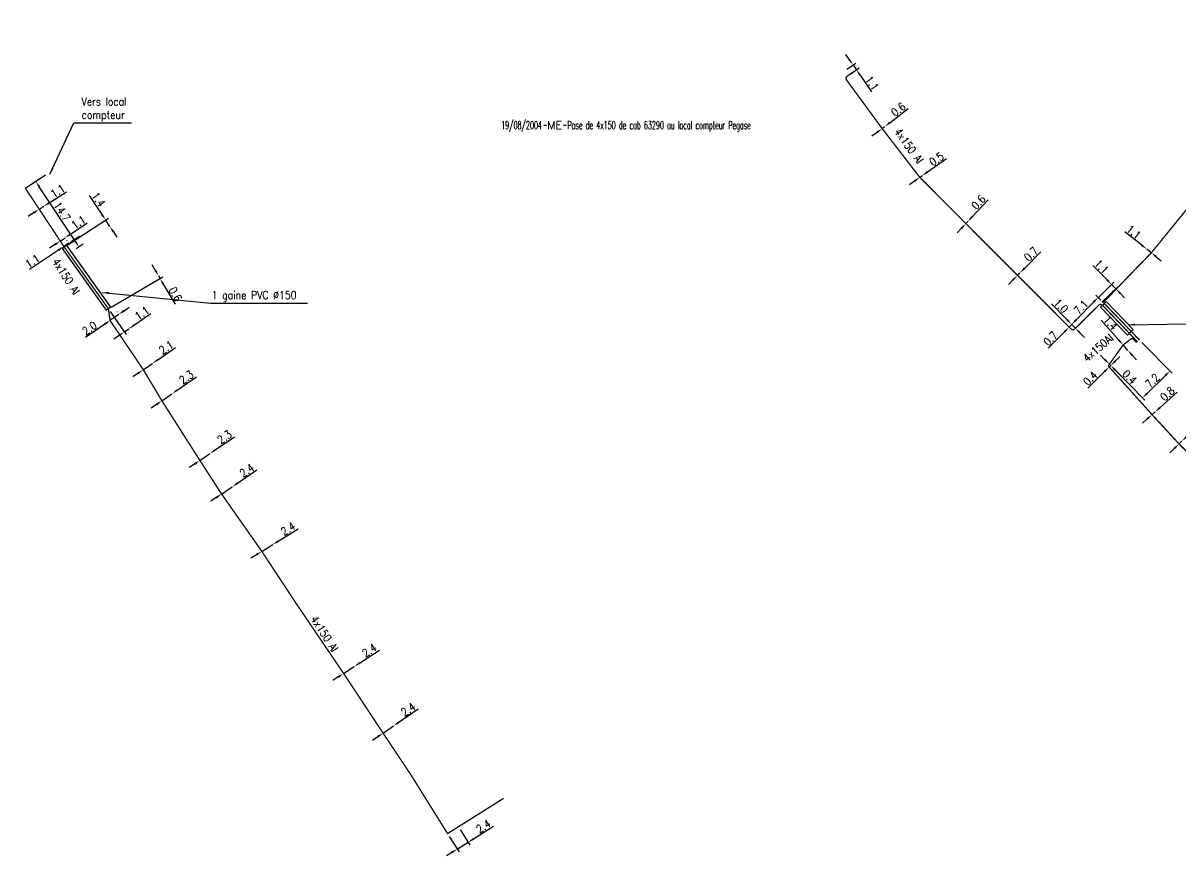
# Model space of a CAD drawing. Header units: millimetres. Extents: x 80000 to 81010, y 144000 to 145002.
# Drawn here: x 80152.7 to 80369.8, y 144149.8 to 144306 of the extents above; entities that cross this region are included whole.
import ezdxf
from ezdxf.enums import TextEntityAlignment as Align

# ---------------------------------------------------------------- set-up
doc = ezdxf.new("R2010")
doc.units = ezdxf.units.MM
doc.header["$PDMODE"] = 34
doc.linetypes.add('B_ST_AL', pattern=[2000, 1000, 1000])
doc.layers.get('0').update_dxf_attribs({"linetype": 'CONTINUOUS'})
doc.layers.get('Defpoints').update_dxf_attribs({"linetype": 'CONTINUOUS'})
for name, color, linetype in [('B_100', 3, 'CONTINUOUS'), ('B_110', 1, 'CONTINUOUS'), ('B_400', 7, 'CONTINUOUS')]:
    doc.layers.add(name, color=color, linetype=linetype)
doc.styles.get("Standard").update_dxf_attribs({"font": 'romans.shx', "width": 0.85})
doc.dimstyles.new('ISO-25', dxfattribs={"dimtxt": 1.5, "dimasz": 1.2, "dimexe": 0.625, "dimexo": 0.625, "dimgap": 0.25, "dimtad": 1, "dimdec": 1, "dimzin": 1, "dimdsep": 46, "dimtxsty": 'Standard', "dimcen": -0.5, "dimadec": 0, "dimazin": 0, "dimtfac": 1, "dimtdec": 1, "dimtmove": 0, "dimatfit": 3, "dimfxl": 0, "dimtolj": 1, "dimarcsym": 0})
doc.dimstyles.get("Standard").update_dxf_attribs({"dimtxt": 1.5, "dimasz": 1.2, "dimexe": 0.625, "dimexo": 0.625, "dimgap": 0.25, "dimtad": 1, "dimdec": 1, "dimzin": 0, "dimdsep": 46, "dimtxsty": 'Standard', "dimcen": -0.5, "dimadec": 0, "dimazin": 0, "dimtfac": 1, "dimtdec": 1, "dimtmove": 0, "dimatfit": 3, "dimfxl": 0, "dimtolj": 1, "dimtzin": 0, "dimarcsym": 0})

# ---------------------------------------------------------------- blocks, each defined once
blk = doc.blocks.new('*D59')
at = {"layer": 'B_100', "color": 0, "linetype": 'Continuous', "lineweight": -2, "transparency": 16777216}
for p, q in [((80358.15, 144246.5), (80354.84, 144250.24)), ((80359.84, 144244.58), (80358.94, 144245.6)), ((80360.63, 144243.69), (80361.43, 144242.79))]:
    blk.add_line(p, q, dxfattribs=at)
at = {"layer": 'B_100', "color": 0, "linetype": 'Continuous', "transparency": 16777216}
for points in [[(80358.3, 144246.63), (80358, 144246.36), (80358.94, 144245.6)], [(80360.78, 144243.82), (80360.48, 144243.55), (80359.84, 144244.58)]]:
    blk.add_solid(points, dxfattribs=at)
at = {"layer": 'Defpoints', "color": 0, "linetype": 'Continuous', "transparency": 16777216}
for p in [(80358.94, 144245.6), (80359.84, 144244.58), (80359.84, 144244.58)]:
    blk.add_point(p, dxfattribs=at)
at = {"layer": 'B_100', "color": 0, "linetype": 'Continuous', "transparency": 16777216, "insert": (80356.6, 144249.76), "char_height": 1.5, "attachment_point": 5, "rotation": 311.4501}
blk.add_mtext('\\A1;1.4', dxfattribs=at)
blk = doc.blocks.new('*D60')
at = {"layer": 'B_100', "color": 0, "linetype": 'Continuous', "lineweight": -2, "transparency": 16777216}
for p, q in [((80355.53, 144242.84), (80354.69, 144243.7)), ((80356.37, 144241.99), (80356.62, 144241.74)), ((80357.46, 144240.88), (80360.57, 144237.73))]:
    blk.add_line(p, q, dxfattribs=at)
at = {"layer": 'B_100', "color": 0, "linetype": 'Continuous', "transparency": 16777216}
for points in [[(80355.67, 144242.98), (80355.39, 144242.7), (80356.37, 144241.99)], [(80357.6, 144241.03), (80357.32, 144240.74), (80356.62, 144241.74)]]:
    blk.add_solid(points, dxfattribs=at)
at = {"layer": 'Defpoints', "color": 0, "linetype": 'Continuous', "transparency": 16777216}
for p in [(80356.37, 144241.99), (80356.62, 144241.74), (80356.62, 144241.74)]:
    blk.add_point(p, dxfattribs=at)
at = {"layer": 'B_100', "color": 0, "linetype": 'Continuous', "transparency": 16777216, "insert": (80360.15, 144239.58), "char_height": 1.5, "attachment_point": 5, "rotation": 314.5472}
blk.add_mtext('\\A1;0.4', dxfattribs=at)
blk = doc.blocks.new('*D61')
at = {"layer": 'B_100', "color": 0, "linetype": 'Continuous', "lineweight": -2, "transparency": 16777216}
for p, q in [((80357.47, 144242.58), (80358.33, 144243.42)), ((80355.48, 144240.62), (80352.32, 144237.51)), ((80356.62, 144241.74), (80356.33, 144241.46))]:
    blk.add_line(p, q, dxfattribs=at)
at = {"layer": 'B_100', "color": 0, "linetype": 'Continuous', "transparency": 16777216}
for points in [[(80357.33, 144242.72), (80357.61, 144242.44), (80356.62, 144241.74)], [(80355.34, 144240.76), (80355.62, 144240.48), (80356.33, 144241.46)]]:
    blk.add_solid(points, dxfattribs=at)
at = {"layer": 'Defpoints', "color": 0, "linetype": 'Continuous', "transparency": 16777216}
for p in [(80356.33, 144241.46), (80356.62, 144241.74), (80356.62, 144241.74)]:
    blk.add_point(p, dxfattribs=at)
at = {"layer": 'B_100', "color": 0, "linetype": 'Continuous', "transparency": 16777216, "insert": (80352.77, 144239.35), "char_height": 1.5, "attachment_point": 5, "rotation": 44.5472}
blk.add_mtext('\\A1;0.4', dxfattribs=at)
blk = doc.blocks.new('*D63')
at = {"layer": 'B_100', "color": 0, "linetype": 'Continuous', "lineweight": -2, "transparency": 16777216}
for p, q in [((80370.85, 144228.37), (80374.02, 144231.38)), ((80369.43, 144227.03), (80369.97, 144227.55)), ((80368.56, 144226.21), (80367.69, 144225.38))]:
    blk.add_line(p, q, dxfattribs=at)
at = {"layer": 'B_100', "color": 0, "linetype": 'Continuous', "transparency": 16777216}
for points in [[(80370.71, 144228.52), (80370.98, 144228.23), (80369.97, 144227.55)], [(80368.42, 144226.35), (80368.7, 144226.06), (80369.43, 144227.03)]]:
    blk.add_solid(points, dxfattribs=at)
at = {"layer": 'Defpoints', "color": 0, "linetype": 'Continuous', "transparency": 16777216}
for p in [(80369.97, 144227.55), (80369.97, 144227.55), (80369.43, 144227.03)]:
    blk.add_point(p, dxfattribs=at)
at = {"layer": 'B_100', "color": 0, "linetype": 'Continuous', "transparency": 16777216, "insert": (80372.18, 144231.02), "char_height": 1.5, "attachment_point": 5, "rotation": 43.4297}
blk.add_mtext('\\A1;0.8', dxfattribs=at)
blk = doc.blocks.new('*D64')
at = {"layer": 'B_100', "color": 0, "linetype": 'Continuous', "lineweight": -2, "transparency": 16777216}
for p, q in [((80365.82, 144233.83), (80369.09, 144236.73)), ((80363.47, 144231.74), (80362.57, 144230.94)), ((80364.37, 144232.53), (80364.93, 144233.03))]:
    blk.add_line(p, q, dxfattribs=at)
at = {"layer": 'B_100', "color": 0, "linetype": 'Continuous', "transparency": 16777216}
for points in [[(80365.69, 144233.98), (80365.96, 144233.68), (80364.93, 144233.03)], [(80363.34, 144231.89), (80363.6, 144231.59), (80364.37, 144232.53)]]:
    blk.add_solid(points, dxfattribs=at)
at = {"layer": 'Defpoints', "color": 0, "linetype": 'Continuous', "transparency": 16777216}
for p in [(80364.37, 144232.53), (80364.93, 144233.03), (80364.93, 144233.03)]:
    blk.add_point(p, dxfattribs=at)
at = {"layer": 'B_100', "color": 0, "linetype": 'Continuous', "transparency": 16777216, "insert": (80367.24, 144236.43), "char_height": 1.5, "attachment_point": 5, "rotation": 41.6369}
blk.add_mtext('\\A1;0.8', dxfattribs=at)
blk = doc.blocks.new('*D1117')
at = {"layer": 'B_110', "color": 0, "linetype": 'Continuous', "lineweight": -2, "transparency": 16777216}
for p, q in [((80155.84, 144276.78), (80154.56, 144275.94)), ((80162.51, 144265.01), (80155.74, 144275.28)), ((80163.93, 144264.51), (80162.65, 144263.66))]:
    blk.add_line(p, q, dxfattribs=at)
at = {"layer": 'B_110', "color": 0, "linetype": 'Continuous', "transparency": 16777216}
for points in [[(80155.91, 144275.39), (80155.58, 144275.17), (80155.08, 144276.28)], [(80162.68, 144265.12), (80162.34, 144264.9), (80163.17, 144264.01)]]:
    blk.add_solid(points, dxfattribs=at)
at = {"layer": 'Defpoints', "color": 0, "linetype": 'Continuous', "transparency": 16777216}
for p in [(80155.08, 144276.28), (80156.36, 144277.13), (80164.45, 144264.85)]:
    blk.add_point(p, dxfattribs=at)
at = {"layer": 'B_110', "color": 0, "linetype": 'Continuous', "transparency": 16777216, "insert": (80160.01, 144270.62), "char_height": 1.5, "attachment_point": 5, "rotation": 303.3858}
blk.add_mtext('\\A1;14.7', dxfattribs=at)
blk = doc.blocks.new('*D1118')
at = {"layer": 'B_110', "color": 0, "linetype": 'Continuous', "lineweight": -2, "transparency": 16777216}
for p, q in [((80177.48, 144259.61), (80176.87, 144260.64)), ((80169.22, 144252.71), (80178.92, 144258.37)), ((80178.08, 144258.57), (80178.38, 144258.05)), ((80178.99, 144257.01), (80181.19, 144253.24))]:
    blk.add_line(p, q, dxfattribs=at)
at = {"layer": 'B_110', "color": 0, "linetype": 'Continuous', "transparency": 16777216}
for points in [[(80177.65, 144259.71), (80177.3, 144259.5), (80178.08, 144258.57)], [(80179.16, 144257.11), (80178.81, 144256.91), (80178.38, 144258.05)]]:
    blk.add_solid(points, dxfattribs=at)
at = {"layer": 'Defpoints', "color": 0, "linetype": 'Continuous', "transparency": 16777216}
for p in [(80178.08, 144258.57), (80168.38, 144252.92), (80168.68, 144252.4)]:
    blk.add_point(p, dxfattribs=at)
at = {"layer": 'B_110', "color": 0, "linetype": 'Continuous', "transparency": 16777216, "insert": (80181.25, 144255.11), "char_height": 1.5, "attachment_point": 5, "rotation": 300.2285}
blk.add_mtext('\\A1;0.6', dxfattribs=at)
blk = doc.blocks.new('*D1119')
at = {"layer": 'B_110', "color": 0, "linetype": 'Continuous', "lineweight": -2, "transparency": 16777216}
for p, q in [((80169.04, 144251.88), (80172.04, 144247.54)), ((80173.49, 144249.3), (80176.64, 144251.48)), ((80170.7, 144247.37), (80169.71, 144246.69)), ((80171.68, 144248.05), (80172.51, 144248.62))]:
    blk.add_line(p, q, dxfattribs=at)
at = {"layer": 'B_110', "color": 0, "linetype": 'Continuous', "transparency": 16777216}
for points in [[(80173.38, 144249.47), (80173.61, 144249.14), (80172.51, 144248.62)], [(80170.58, 144247.54), (80170.81, 144247.21), (80171.68, 144248.05)]]:
    blk.add_solid(points, dxfattribs=at)
at = {"layer": 'Defpoints', "color": 0, "linetype": 'Continuous', "transparency": 16777216}
for p in [(80168.68, 144252.4), (80169.51, 144252.97), (80172.51, 144248.62)]:
    blk.add_point(p, dxfattribs=at)
at = {"layer": 'B_110', "color": 0, "linetype": 'Continuous', "transparency": 16777216, "insert": (80174.99, 144251.55), "char_height": 1.5, "attachment_point": 5, "rotation": 34.623}
blk.add_mtext('\\A1;1.1', dxfattribs=at)
blk = doc.blocks.new('*D1120')
at = {"layer": 'B_110', "color": 0, "linetype": 'Continuous', "lineweight": -2, "transparency": 16777216}
for p, q in [((80167.5, 144270.06), (80165.16, 144273.61)), ((80160.95, 144264.3), (80168.68, 144269.4)), ((80168.97, 144267.83), (80168.16, 144269.06)), ((80169.63, 144266.83), (80170.29, 144265.82))]:
    blk.add_line(p, q, dxfattribs=at)
at = {"layer": 'B_110', "color": 0, "linetype": 'Continuous', "transparency": 16777216}
for points in [[(80167.67, 144270.17), (80167.33, 144269.95), (80168.16, 144269.06)], [(80169.8, 144266.94), (80169.46, 144266.72), (80168.97, 144267.83)]]:
    blk.add_solid(points, dxfattribs=at)
at = {"layer": 'Defpoints', "color": 0, "linetype": 'Continuous', "transparency": 16777216}
for p in [(80168.97, 144267.83), (80160.42, 144263.96), (80161.23, 144262.73)]:
    blk.add_point(p, dxfattribs=at)
at = {"layer": 'B_110', "color": 0, "linetype": 'Continuous', "transparency": 16777216, "insert": (80166.84, 144272.89), "char_height": 1.5, "attachment_point": 5, "rotation": 303.3858}
blk.add_mtext('\\A1;1.4', dxfattribs=at)
blk = doc.blocks.new('*D1121')
at = {"layer": 'B_110', "color": 0, "linetype": 'Continuous', "lineweight": -2, "transparency": 16777216}
for p, q in [((80160.08, 144264.48), (80159.99, 144264.6)), ((80161.26, 144264.69), (80160.34, 144264.08)), ((80160.99, 144265.09), (80160.91, 144265.21)), ((80162.25, 144265.36), (80163.25, 144266.03)), ((80159.35, 144263.41), (80153.91, 144259.75))]:
    blk.add_line(p, q, dxfattribs=at)
at = {"layer": 'B_110', "color": 0, "linetype": 'Continuous', "transparency": 16777216}
for points in [[(80162.14, 144265.53), (80162.36, 144265.2), (80161.26, 144264.69)], [(80159.24, 144263.58), (80159.46, 144263.25), (80160.34, 144264.08)]]:
    blk.add_solid(points, dxfattribs=at)
at = {"layer": 'Defpoints', "color": 0, "linetype": 'Continuous', "transparency": 16777216}
for p in [(80161.26, 144264.69), (80161.34, 144264.57), (80160.42, 144263.96)]:
    blk.add_point(p, dxfattribs=at)
at = {"layer": 'B_110', "color": 0, "linetype": 'Continuous', "transparency": 16777216, "insert": (80154.44, 144261.32), "char_height": 1.5, "attachment_point": 5, "rotation": 33.9036}
blk.add_mtext('\\A1;1.1', dxfattribs=at)
blk = doc.blocks.new('*D1122')
at = {"layer": 'B_110', "color": 0, "linetype": 'Continuous', "lineweight": -2, "transparency": 16777216}
for p, q in [((80157.61, 144272.27), (80160.82, 144274.35)), ((80155.67, 144271.03), (80156.6, 144271.62)), ((80154.67, 144270.38), (80153.66, 144269.72))]:
    blk.add_line(p, q, dxfattribs=at)
at = {"layer": 'B_110', "color": 0, "linetype": 'Continuous', "transparency": 16777216}
for points in [[(80154.56, 144270.54), (80154.78, 144270.21), (80155.67, 144271.03)], [(80157.5, 144272.44), (80157.72, 144272.11), (80156.6, 144271.62)]]:
    blk.add_solid(points, dxfattribs=at)
at = {"layer": 'Defpoints', "color": 0, "linetype": 'Continuous', "transparency": 16777216}
for p in [(80155.67, 144271.03), (80156.6, 144271.62), (80156.6, 144271.62)]:
    blk.add_point(p, dxfattribs=at)
at = {"layer": 'B_110', "color": 0, "linetype": 'Continuous', "transparency": 16777216, "insert": (80159.18, 144274.48), "char_height": 1.5, "attachment_point": 5, "rotation": 32.8548}
blk.add_mtext('\\A1;1.1', dxfattribs=at)
blk = doc.blocks.new('*D1123')
at = {"layer": 'B_110', "color": 0, "linetype": 'Continuous', "lineweight": -2, "transparency": 16777216}
for p, q in [((80161.57, 144266.38), (80164.74, 144268.52)), ((80158.66, 144264.43), (80157.67, 144263.76)), ((80159.66, 144265.1), (80160.57, 144265.71))]:
    blk.add_line(p, q, dxfattribs=at)
at = {"layer": 'B_110', "color": 0, "linetype": 'Continuous', "transparency": 16777216}
for points in [[(80161.46, 144266.55), (80161.68, 144266.22), (80160.57, 144265.71)], [(80158.55, 144264.6), (80158.77, 144264.26), (80159.66, 144265.1)]]:
    blk.add_solid(points, dxfattribs=at)
at = {"layer": 'Defpoints', "color": 0, "linetype": 'Continuous', "transparency": 16777216}
for p in [(80159.66, 144265.1), (80160.57, 144265.71), (80160.57, 144265.71)]:
    blk.add_point(p, dxfattribs=at)
at = {"layer": 'B_110', "color": 0, "linetype": 'Continuous', "transparency": 16777216, "insert": (80163.09, 144268.61), "char_height": 1.5, "attachment_point": 5, "rotation": 33.9036}
blk.add_mtext('\\A1;1.1', dxfattribs=at)
blk = doc.blocks.new('*D1124')
at = {"layer": 'B_110', "color": 0, "linetype": 'Continuous', "lineweight": -2, "transparency": 16777216}
for p, q in [((80170.64, 144251.33), (80168.99, 144250.19)), ((80170.31, 144251.8), (80170.28, 144251.84)), ((80171.62, 144252.01), (80172.61, 144252.69)), ((80168, 144249.51), (80164.41, 144247.03)), ((80168.66, 144250.67), (80168.64, 144250.71))]:
    blk.add_line(p, q, dxfattribs=at)
at = {"layer": 'B_110', "color": 0, "linetype": 'Continuous', "transparency": 16777216}
for points in [[(80171.51, 144252.18), (80171.74, 144251.85), (80170.64, 144251.33)], [(80167.89, 144249.68), (80168.12, 144249.35), (80168.99, 144250.19)]]:
    blk.add_solid(points, dxfattribs=at)
at = {"layer": 'Defpoints', "color": 0, "linetype": 'Continuous', "transparency": 16777216}
for p in [(80170.64, 144251.33), (80170.66, 144251.29), (80169.02, 144250.15)]:
    blk.add_point(p, dxfattribs=at)
at = {"layer": 'B_110', "color": 0, "linetype": 'Continuous', "transparency": 16777216, "insert": (80165.14, 144248.75), "char_height": 1.5, "attachment_point": 5, "rotation": 34.623}
blk.add_mtext('\\A1;2.0', dxfattribs=at)
blk = doc.blocks.new('*D1125')
at = {"layer": 'B_110', "color": 0, "linetype": 'Continuous', "lineweight": -2, "transparency": 16777216}
for p, q in [((80177.96, 144242.84), (80181.26, 144245.11)), ((80175.24, 144240.96), (80176.97, 144242.15)), ((80174.26, 144240.28), (80173.27, 144239.59))]:
    blk.add_line(p, q, dxfattribs=at)
at = {"layer": 'B_110', "color": 0, "linetype": 'Continuous', "transparency": 16777216}
for points in [[(80177.85, 144243), (80178.07, 144242.67), (80176.97, 144242.15)], [(80174.14, 144240.44), (80174.37, 144240.11), (80175.24, 144240.96)]]:
    blk.add_solid(points, dxfattribs=at)
at = {"layer": 'Defpoints', "color": 0, "linetype": 'Continuous', "transparency": 16777216}
for p in [(80175.24, 144240.96), (80176.97, 144242.15), (80176.97, 144242.15)]:
    blk.add_point(p, dxfattribs=at)
at = {"layer": 'B_110', "color": 0, "linetype": 'Continuous', "transparency": 16777216, "insert": (80179.53, 144245.14), "char_height": 1.5, "attachment_point": 5, "rotation": 34.6593}
blk.add_mtext('\\A1;2.1', dxfattribs=at)
blk = doc.blocks.new('*D1126')
at = {"layer": 'B_110', "color": 0, "linetype": 'Continuous', "lineweight": -2, "transparency": 16777216}
for p, q in [((80181.59, 144237.14), (80185.18, 144239.63)), ((80178.71, 144235.14), (80180.6, 144236.45)), ((80177.73, 144234.46), (80176.74, 144233.77))]:
    blk.add_line(p, q, dxfattribs=at)
at = {"layer": 'B_110', "color": 0, "linetype": 'Continuous', "transparency": 16777216}
for points in [[(80181.48, 144237.3), (80181.7, 144236.97), (80180.6, 144236.45)], [(80177.61, 144234.62), (80177.84, 144234.29), (80178.71, 144235.14)]]:
    blk.add_solid(points, dxfattribs=at)
at = {"layer": 'Defpoints', "color": 0, "linetype": 'Continuous', "transparency": 16777216}
for p in [(80180.6, 144236.45), (80180.6, 144236.45), (80178.71, 144235.14)]:
    blk.add_point(p, dxfattribs=at)
at = {"layer": 'B_110', "color": 0, "linetype": 'Continuous', "transparency": 16777216, "insert": (80183.31, 144239.55), "char_height": 1.5, "attachment_point": 5, "rotation": 34.7563}
blk.add_mtext('\\A1;2.3', dxfattribs=at)
blk = doc.blocks.new('*D1127')
at = {"layer": 'B_110', "color": 0, "linetype": 'Continuous', "lineweight": -2, "transparency": 16777216}
for p, q in [((80188.73, 144225.92), (80192.33, 144228.39)), ((80185.84, 144223.94), (80187.74, 144225.24)), ((80184.85, 144223.26), (80183.86, 144222.59)), ((80186.19, 144223.43), (80186.19, 144223.43)), ((80188.09, 144224.73), (80188.09, 144224.73))]:
    blk.add_line(p, q, dxfattribs=at)
at = {"layer": 'B_110', "color": 0, "linetype": 'Continuous', "transparency": 16777216}
for points in [[(80188.61, 144226.08), (80188.84, 144225.75), (80187.74, 144225.24)], [(80184.74, 144223.43), (80184.96, 144223.1), (80185.84, 144223.94)]]:
    blk.add_solid(points, dxfattribs=at)
at = {"layer": 'Defpoints', "color": 0, "linetype": 'Continuous', "transparency": 16777216}
for p in [(80187.74, 144225.24), (80187.74, 144225.24), (80185.84, 144223.94)]:
    blk.add_point(p, dxfattribs=at)
at = {"layer": 'B_110', "color": 0, "linetype": 'Continuous', "transparency": 16777216, "insert": (80190.46, 144228.32), "char_height": 1.5, "attachment_point": 5, "rotation": 34.3972}
blk.add_mtext('\\A1;2.3', dxfattribs=at)
blk = doc.blocks.new('*D1128')
at = {"layer": 'B_110', "color": 0, "linetype": 'Continuous', "lineweight": -2, "transparency": 16777216}
for p, q in [((80192.89, 144219.66), (80196.55, 144222.15)), ((80189.91, 144217.64), (80191.89, 144218.99)), ((80188.92, 144216.96), (80187.92, 144216.29))]:
    blk.add_line(p, q, dxfattribs=at)
at = {"layer": 'B_110', "color": 0, "linetype": 'Continuous', "transparency": 16777216}
for points in [[(80192.77, 144219.83), (80193, 144219.5), (80191.89, 144218.99)], [(80188.8, 144217.13), (80189.03, 144216.8), (80189.91, 144217.64)]]:
    blk.add_solid(points, dxfattribs=at)
at = {"layer": 'Defpoints', "color": 0, "linetype": 'Continuous', "transparency": 16777216}
for p in [(80191.89, 144218.99), (80191.89, 144218.99), (80189.91, 144217.64)]:
    blk.add_point(p, dxfattribs=at)
at = {"layer": 'B_110', "color": 0, "linetype": 'Continuous', "transparency": 16777216, "insert": (80194.65, 144222.07), "char_height": 1.5, "attachment_point": 5, "rotation": 34.2072}
blk.add_mtext('\\A1;2.4', dxfattribs=at)
blk = doc.blocks.new('*D1129')
at = {"layer": 'B_110', "color": 0, "linetype": 'Continuous', "lineweight": -2, "transparency": 16777216}
for p, q in [((80200.52, 144208.78), (80204.29, 144211.12)), ((80197.46, 144206.88), (80199.5, 144208.15)), ((80196.44, 144206.25), (80195.42, 144205.61))]:
    blk.add_line(p, q, dxfattribs=at)
at = {"layer": 'B_110', "color": 0, "linetype": 'Continuous', "transparency": 16777216}
for points in [[(80200.41, 144208.95), (80200.63, 144208.61), (80199.5, 144208.15)], [(80196.34, 144206.42), (80196.55, 144206.08), (80197.46, 144206.88)]]:
    blk.add_solid(points, dxfattribs=at)
at = {"layer": 'Defpoints', "color": 0, "linetype": 'Continuous', "transparency": 16777216}
for p in [(80199.5, 144208.15), (80199.5, 144208.15), (80197.46, 144206.88)]:
    blk.add_point(p, dxfattribs=at)
at = {"layer": 'B_110', "color": 0, "linetype": 'Continuous', "transparency": 16777216, "insert": (80202.38, 144211.11), "char_height": 1.5, "attachment_point": 5, "rotation": 31.8381}
blk.add_mtext('\\A1;2.4', dxfattribs=at)
blk = doc.blocks.new('*D1130')
at = {"layer": 'B_110', "color": 0, "linetype": 'Continuous', "lineweight": -2, "transparency": 16777216}
for p, q in [((80215.81, 144185.94), (80219.52, 144188.37)), ((80212.79, 144183.98), (80214.8, 144185.29)), ((80211.79, 144183.32), (80210.78, 144182.67))]:
    blk.add_line(p, q, dxfattribs=at)
at = {"layer": 'B_110', "color": 0, "linetype": 'Continuous', "transparency": 16777216}
for points in [[(80215.7, 144186.11), (80215.92, 144185.78), (80214.8, 144185.29)], [(80211.68, 144183.49), (80211.9, 144183.15), (80212.79, 144183.98)]]:
    blk.add_solid(points, dxfattribs=at)
at = {"layer": 'Defpoints', "color": 0, "linetype": 'Continuous', "transparency": 16777216}
for p in [(80212.79, 144183.98), (80214.8, 144185.29), (80214.8, 144185.29)]:
    blk.add_point(p, dxfattribs=at)
at = {"layer": 'B_110', "color": 0, "linetype": 'Continuous', "transparency": 16777216, "insert": (80217.62, 144188.32), "char_height": 1.5, "attachment_point": 5, "rotation": 33.1225}
blk.add_mtext('\\A1;2.4', dxfattribs=at)
blk = doc.blocks.new('*D1131')
at = {"layer": 'B_110', "color": 0, "linetype": 'Continuous', "lineweight": -2, "transparency": 16777216}
for p, q in [((80223.15, 144174.82), (80226.8, 144177.32)), ((80220.18, 144172.79), (80222.16, 144174.14)), ((80219.19, 144172.11), (80218.2, 144171.43))]:
    blk.add_line(p, q, dxfattribs=at)
at = {"layer": 'B_110', "color": 0, "linetype": 'Continuous', "transparency": 16777216}
for points in [[(80223.03, 144174.98), (80223.26, 144174.65), (80222.16, 144174.14)], [(80219.07, 144172.27), (80219.3, 144171.94), (80220.18, 144172.79)]]:
    blk.add_solid(points, dxfattribs=at)
at = {"layer": 'Defpoints', "color": 0, "linetype": 'Continuous', "transparency": 16777216}
for p in [(80222.16, 144174.14), (80222.16, 144174.14), (80220.18, 144172.79)]:
    blk.add_point(p, dxfattribs=at)
at = {"layer": 'B_110', "color": 0, "linetype": 'Continuous', "transparency": 16777216, "insert": (80224.91, 144177.23), "char_height": 1.5, "attachment_point": 5, "rotation": 34.3972}
blk.add_mtext('\\A1;2.4', dxfattribs=at)
blk = doc.blocks.new('*D1132')
at = {"layer": 'B_110', "color": 0, "linetype": 'Continuous', "lineweight": -2, "transparency": 16777216}
for p, q in [((80234.64, 144154.69), (80236.47, 144151.79)), ((80237.15, 144152.95), (80240.9, 144155.31)), ((80232.61, 144153.41), (80234.43, 144150.51)), ((80234.1, 144151.04), (80236.13, 144152.31)), ((80233.09, 144150.4), (80232.07, 144149.76))]:
    blk.add_line(p, q, dxfattribs=at)
at = {"layer": 'B_110', "color": 0, "linetype": 'Continuous', "transparency": 16777216}
for points in [[(80237.04, 144153.12), (80237.26, 144152.78), (80236.13, 144152.31)], [(80232.98, 144150.57), (80233.19, 144150.23), (80234.1, 144151.04)]]:
    blk.add_solid(points, dxfattribs=at)
at = {"layer": 'Defpoints', "color": 0, "linetype": 'Continuous', "transparency": 16777216}
for p in [(80232.28, 144153.94), (80234.31, 144155.22), (80236.13, 144152.31)]:
    blk.add_point(p, dxfattribs=at)
at = {"layer": 'B_110', "color": 0, "linetype": 'Continuous', "transparency": 16777216, "insert": (80239, 144155.3), "char_height": 1.5, "attachment_point": 5, "rotation": 32.156}
blk.add_mtext('\\A1;2.4', dxfattribs=at)
blk = doc.blocks.new('GIS_MODF')
at = {"color": 0, "linetype": 'Continuous', "flags": 128}
for points in [[(-2.18, -0.01), (-1.68, -0.01)], [(1.52, -0.01), (2.02, -0.01)]]:
    blk.add_lwpolyline(points, dxfattribs=at)
at = {"color": 0, "linetype": 'Continuous', "width": 0.5}
blk.add_attdef('DATE', text='', height=1.5, dxfattribs=at).set_placement((-2.5, -0.8), align=Align.RIGHT)
at = {"color": 0, "linetype": 'Continuous', "width": 1.771291}
blk.add_attdef('USER', text='', height=1.5, dxfattribs=at).set_placement((-1.51, -0.8), (1.28, -0.8), align=Align.FIT)
at = {"color": 0, "linetype": 'Continuous', "width": 0.5}
blk.add_attdef('DESC', (2.29, -0.8), '', height=1.5, dxfattribs=at)
blk = doc.blocks.new('*D468')
at = {"layer": 'B_110', "color": 0, "linetype": 'Continuous', "lineweight": -2, "transparency": 16777216}
for p, q in [((80362.43, 144264.33), (80359.29, 144266.83)), ((80364.23, 144262.89), (80363.37, 144263.58)), ((80365.16, 144262.15), (80366.1, 144261.4))]:
    blk.add_line(p, q, dxfattribs=at)
at = {"layer": 'B_110', "color": 0, "linetype": 'Continuous', "transparency": 16777216}
for points in [[(80362.55, 144264.48), (80362.31, 144264.17), (80363.37, 144263.58)], [(80365.29, 144262.3), (80365.04, 144261.99), (80364.23, 144262.89)]]:
    blk.add_solid(points, dxfattribs=at)
at = {"layer": 'Defpoints', "color": 0, "linetype": 'Continuous', "transparency": 16777216}
for p in [(80363.37, 144263.58), (80364.23, 144262.89), (80364.23, 144262.89)]:
    blk.add_point(p, dxfattribs=at)
at = {"layer": 'B_110', "color": 0, "linetype": 'Continuous', "transparency": 16777216, "insert": (80360.94, 144266.79), "char_height": 1.5, "attachment_point": 5, "rotation": 321.393}
blk.add_mtext('\\A1;1.1', dxfattribs=at)
blk = doc.blocks.new('*D469')
at = {"layer": 'B_110', "color": 0, "linetype": 'Continuous', "lineweight": -2, "transparency": 16777216}
for p, q in [((80350.13, 144250.32), (80353.43, 144253.68)), ((80354.78, 144254.03), (80353.82, 144254.97)), ((80348.87, 144249.88), (80348.85, 144249.9))]:
    blk.add_line(p, q, dxfattribs=at)
at = {"layer": 'B_110', "color": 0, "linetype": 'Continuous', "transparency": 16777216}
for points in [[(80353.28, 144253.82), (80353.57, 144253.54), (80354.27, 144254.54)], [(80349.99, 144250.46), (80350.28, 144250.18), (80349.29, 144249.46)]]:
    blk.add_solid(points, dxfattribs=at)
at = {"layer": 'Defpoints', "color": 0, "linetype": 'Continuous', "transparency": 16777216}
for p in [(80354.27, 144254.54), (80355.23, 144253.59), (80349.31, 144249.45)]:
    blk.add_point(p, dxfattribs=at)
at = {"layer": 'B_110', "color": 0, "linetype": 'Continuous', "transparency": 16777216, "insert": (80351.05, 144252.69), "char_height": 1.5, "attachment_point": 5, "rotation": 45.5651}
blk.add_mtext('\\A1;7.1', dxfattribs=at)
blk = doc.blocks.new('*D470')
at = {"layer": 'B_110', "color": 0, "linetype": 'Continuous', "lineweight": -2, "transparency": 16777216}
for p, q in [((80362.46, 144246.07), (80368.15, 144240.28)), ((80357.06, 144241.29), (80363.02, 144235.23)), ((80363.44, 144236.52), (80366.86, 144239.89))]:
    blk.add_line(p, q, dxfattribs=at)
at = {"layer": 'B_110', "color": 0, "linetype": 'Continuous', "transparency": 16777216}
for points in [[(80366.72, 144240.03), (80367, 144239.75), (80367.71, 144240.73)], [(80363.3, 144236.66), (80363.58, 144236.38), (80362.58, 144235.68)]]:
    blk.add_solid(points, dxfattribs=at)
at = {"layer": 'Defpoints', "color": 0, "linetype": 'Continuous', "transparency": 16777216}
for p in [(80362.02, 144246.51), (80356.62, 144241.74), (80367.71, 144240.73)]:
    blk.add_point(p, dxfattribs=at)
at = {"layer": 'B_110', "color": 0, "linetype": 'Continuous', "transparency": 16777216, "insert": (80364.43, 144238.9), "char_height": 1.5, "attachment_point": 5, "rotation": 44.5472}
blk.add_mtext('\\A1;7.2', dxfattribs=at)
blk = doc.blocks.new('*D483')
at = {"layer": 'B_110', "color": 0, "linetype": 'Continuous', "lineweight": -2, "transparency": 16777216}
for p, q in [((80348.47, 144250.3), (80345.54, 144253.29)), ((80350.01, 144248.73), (80349.31, 144249.45)), ((80350.85, 144247.87), (80351.69, 144247.02))]:
    blk.add_line(p, q, dxfattribs=at)
at = {"layer": 'B_110', "color": 0, "linetype": 'Continuous', "transparency": 16777216}
for points in [[(80348.61, 144250.44), (80348.33, 144250.16), (80349.31, 144249.45)], [(80351, 144248.01), (80350.71, 144247.73), (80350.01, 144248.73)]]:
    blk.add_solid(points, dxfattribs=at)
at = {"layer": 'Defpoints', "color": 0, "linetype": 'Continuous', "transparency": 16777216}
for p in [(80349.31, 144249.45), (80349.31, 144249.45), (80350.01, 144248.73)]:
    blk.add_point(p, dxfattribs=at)
at = {"layer": 'B_110', "color": 0, "linetype": 'Continuous', "transparency": 16777216, "insert": (80347.3, 144252.93), "char_height": 1.5, "attachment_point": 5, "rotation": 314.4545}
blk.add_mtext('\\A1;1.0', dxfattribs=at)
blk = doc.blocks.new('*D484')
at = {"layer": 'B_110', "color": 0, "linetype": 'Continuous', "lineweight": -2, "transparency": 16777216}
for p, q in [((80349.31, 144249.44), (80348.82, 144248.95)), ((80350.15, 144250.3), (80350.99, 144251.16)), ((80347.98, 144248.09), (80344.92, 144244.97))]:
    blk.add_line(p, q, dxfattribs=at)
at = {"layer": 'B_110', "color": 0, "linetype": 'Continuous', "transparency": 16777216}
for points in [[(80350.01, 144250.44), (80350.29, 144250.16), (80349.31, 144249.44)], [(80347.84, 144248.23), (80348.12, 144247.95), (80348.82, 144248.95)]]:
    blk.add_solid(points, dxfattribs=at)
at = {"layer": 'Defpoints', "color": 0, "linetype": 'Continuous', "transparency": 16777216}
for p in [(80349.31, 144249.44), (80349.31, 144249.44), (80348.82, 144248.95)]:
    blk.add_point(p, dxfattribs=at)
at = {"layer": 'B_110', "color": 0, "linetype": 'Continuous', "transparency": 16777216, "insert": (80345.32, 144246.8), "char_height": 1.5, "attachment_point": 5, "rotation": 45.5653}
blk.add_mtext('\\A1;0.7', dxfattribs=at)
blk = doc.blocks.new('*D485')
at = {"layer": 'B_110', "color": 0, "linetype": 'Continuous', "lineweight": -2, "transparency": 16777216}
for p, q in [((80355.94, 144257.79), (80353.26, 144260.52)), ((80354.18, 144254.39), (80357.22, 144257.37)), ((80354.95, 144253.6), (80357.99, 144256.58)), ((80357.55, 144256.15), (80356.78, 144256.93)), ((80358.38, 144255.29), (80359.22, 144254.43))]:
    blk.add_line(p, q, dxfattribs=at)
at = {"layer": 'B_110', "color": 0, "linetype": 'Continuous', "transparency": 16777216}
for points in [[(80356.08, 144257.93), (80355.79, 144257.65), (80356.78, 144256.93)], [(80358.53, 144255.43), (80358.24, 144255.15), (80357.55, 144256.15)]]:
    blk.add_solid(points, dxfattribs=at)
at = {"layer": 'Defpoints', "color": 0, "linetype": 'Continuous', "transparency": 16777216}
for p in [(80356.78, 144256.93), (80353.73, 144253.95), (80354.5, 144253.16)]:
    blk.add_point(p, dxfattribs=at)
at = {"layer": 'B_110', "color": 0, "linetype": 'Continuous', "transparency": 16777216, "insert": (80354.89, 144260.28), "char_height": 1.5, "attachment_point": 5, "rotation": 314.3827}
blk.add_mtext('\\A1;1.1', dxfattribs=at)
blk = doc.blocks.new('*D486')
at = {"layer": 'B_110', "color": 0, "linetype": 'Continuous', "lineweight": -2, "transparency": 16777216}
for p, q in [((80340.44, 144259.96), (80343.51, 144263.06)), ((80338.29, 144257.79), (80337.45, 144256.94)), ((80339.14, 144258.65), (80339.59, 144259.11))]:
    blk.add_line(p, q, dxfattribs=at)
at = {"layer": 'B_110', "color": 0, "linetype": 'Continuous', "transparency": 16777216}
for points in [[(80340.3, 144260.1), (80340.58, 144259.82), (80339.59, 144259.11)], [(80338.15, 144257.93), (80338.43, 144257.65), (80339.14, 144258.65)]]:
    blk.add_solid(points, dxfattribs=at)
at = {"layer": 'Defpoints', "color": 0, "linetype": 'Continuous', "transparency": 16777216}
for p in [(80339.14, 144258.65), (80339.59, 144259.11), (80339.59, 144259.11)]:
    blk.add_point(p, dxfattribs=at)
at = {"layer": 'B_110', "color": 0, "linetype": 'Continuous', "transparency": 16777216, "insert": (80341.69, 144262.64), "char_height": 1.5, "attachment_point": 5, "rotation": 45.2661}
blk.add_mtext('\\A1;0.7', dxfattribs=at)
blk = doc.blocks.new('*D487')
at = {"layer": 'B_110', "color": 0, "linetype": 'Continuous', "lineweight": -2, "transparency": 16777216}
for p, q in [((80330.65, 144269.65), (80333.63, 144272.85)), ((80329.46, 144268.37), (80329.83, 144268.77)), ((80328.64, 144267.49), (80327.82, 144266.61))]:
    blk.add_line(p, q, dxfattribs=at)
at = {"layer": 'B_110', "color": 0, "linetype": 'Continuous', "transparency": 16777216}
for points in [[(80330.5, 144269.78), (80330.8, 144269.51), (80329.83, 144268.77)], [(80328.49, 144267.63), (80328.79, 144267.35), (80329.46, 144268.37)]]:
    blk.add_solid(points, dxfattribs=at)
at = {"layer": 'Defpoints', "color": 0, "linetype": 'Continuous', "transparency": 16777216}
for p in [(80329.83, 144268.77), (80329.83, 144268.77), (80329.46, 144268.37)]:
    blk.add_point(p, dxfattribs=at)
at = {"layer": 'B_110', "color": 0, "linetype": 'Continuous', "transparency": 16777216, "insert": (80331.82, 144272.37), "char_height": 1.5, "attachment_point": 5, "rotation": 47.0331}
blk.add_mtext('\\A1;0.6', dxfattribs=at)
blk = doc.blocks.new('*D488')
at = {"layer": 'B_110', "color": 0, "linetype": 'Continuous', "lineweight": -2, "transparency": 16777216}
for p, q in [((80322.26, 144278.05), (80325.84, 144280.56)), ((80320.82, 144277.04), (80321.28, 144277.36)), ((80319.84, 144276.35), (80318.86, 144275.66))]:
    blk.add_line(p, q, dxfattribs=at)
at = {"layer": 'B_110', "color": 0, "linetype": 'Continuous', "transparency": 16777216}
for points in [[(80322.14, 144278.21), (80322.37, 144277.88), (80321.28, 144277.36)], [(80319.73, 144276.52), (80319.96, 144276.19), (80320.82, 144277.04)]]:
    blk.add_solid(points, dxfattribs=at)
at = {"layer": 'Defpoints', "color": 0, "linetype": 'Continuous', "transparency": 16777216}
for p in [(80321.28, 144277.36), (80321.28, 144277.36), (80320.82, 144277.04)]:
    blk.add_point(p, dxfattribs=at)
at = {"layer": 'B_110', "color": 0, "linetype": 'Continuous', "transparency": 16777216, "insert": (80323.96, 144280.47), "char_height": 1.5, "attachment_point": 5, "rotation": 35.0457}
blk.add_mtext('\\A1;0.5', dxfattribs=at)
blk = doc.blocks.new('*D489')
at = {"layer": 'B_110', "color": 0, "linetype": 'Continuous', "lineweight": -2, "transparency": 16777216}
for p, q in [((80315.18, 144287.29), (80318.66, 144289.95)), ((80313.76, 144286.2), (80314.23, 144286.57)), ((80312.8, 144285.47), (80311.85, 144284.74))]:
    blk.add_line(p, q, dxfattribs=at)
at = {"layer": 'B_110', "color": 0, "linetype": 'Continuous', "transparency": 16777216}
for points in [[(80312.68, 144285.63), (80312.92, 144285.31), (80313.76, 144286.2)], [(80315.06, 144287.45), (80315.31, 144287.14), (80314.23, 144286.57)]]:
    blk.add_solid(points, dxfattribs=at)
at = {"layer": 'Defpoints', "color": 0, "linetype": 'Continuous', "transparency": 16777216}
for p in [(80313.76, 144286.2), (80314.23, 144286.57), (80314.23, 144286.57)]:
    blk.add_point(p, dxfattribs=at)
at = {"layer": 'B_110', "color": 0, "linetype": 'Continuous', "transparency": 16777216, "insert": (80316.79, 144289.78), "char_height": 1.5, "attachment_point": 5, "rotation": 37.4305}
blk.add_mtext('\\A1;0.6', dxfattribs=at)
blk = doc.blocks.new('*D490')
at = {"layer": 'B_110', "color": 0, "linetype": 'Continuous', "lineweight": -2, "transparency": 16777216}
for p, q in [((80307.63, 144299.11), (80306.95, 144300.1)), ((80307.13, 144297.31), (80308.82, 144298.47)), ((80307.75, 144296.4), (80309.45, 144297.56)), ((80308.31, 144298.12), (80308.93, 144297.21)), ((80309.61, 144296.22), (80311.77, 144293.07))]:
    blk.add_line(p, q, dxfattribs=at)
at = {"layer": 'B_110', "color": 0, "linetype": 'Continuous', "transparency": 16777216}
for points in [[(80307.79, 144299.22), (80307.46, 144298.99), (80308.31, 144298.12)], [(80309.77, 144296.33), (80309.44, 144296.11), (80308.93, 144297.21)]]:
    blk.add_solid(points, dxfattribs=at)
at = {"layer": 'Defpoints', "color": 0, "linetype": 'Continuous', "transparency": 16777216}
for p in [(80306.62, 144296.96), (80308.31, 144298.12), (80307.24, 144296.05)]:
    blk.add_point(p, dxfattribs=at)
at = {"layer": 'B_110', "color": 0, "linetype": 'Continuous', "transparency": 16777216, "insert": (80311.86, 144294.72), "char_height": 1.5, "attachment_point": 5, "rotation": 304.4597}
blk.add_mtext('\\A1;1.1', dxfattribs=at)

msp = doc.modelspace()

# ---------------------------------------------------------------- linework, layer by layer
at = {"layer": 'B_100', "linetype": 'B_ST_AL', "flags": 128}
msp.add_lwpolyline([(80436.7, 144210.72, 0.25, 0.25, 0), (80436.38, 144210.4, 0.25, 0.25, 0), (80434.39, 144207.74, 0.25, 0.25, 0), (80431.69, 144205.79, 0.25, 0.25, 0), (80427.47, 144201.5, 0.25, 0.25, 0), (80423.49, 144197.17, 0.25, 0.25, 0), (80420.01, 144193.93, 0.25, 0.25, 0), (80413.8, 144187.78, 0.25, 0.25, -0.278301), (80411.45, 144187.21, 0.25, 0.25, 0), (80404.7, 144192.12, 0.25, 0.25, 0), (80396.33, 144198.14, 0.25, 0.25, 0), (80393.69, 144200.86, 0.25, 0.25, 0), (80386.29, 144208.77, 0.25, 0.25, 0), (80374.8, 144221.72, 0.25, 0.25, 0), (80369.43, 144227.03, 0.25, 0.25, 0), (80364.37, 144232.53, 0.25, 0.25, 0), (80356.33, 144241.46, 0.25, 0.25, -0.427141), (80356.37, 144241.99, 0.25, 0.25, 0), (80358.94, 144245.6, 0.25, 0.25, 0), (80360.35, 144246.68, 0.25, 0.25, 0), (80360.35, 144246.68, 0.25, 0.25, -0.412573), (80360.87, 144246.65, 0.25, 0.25, 0), (80361.49, 144246.05, 0, 0, 0)], format="xyseb", dxfattribs=at)
at = {"layer": 'B_110', "linetype": 'B_ST_AL', "const_width": 0.25}
msp.add_lwpolyline([(80362.02, 144246.51), (80355.23, 144253.59), (80364.23, 144262.89), (80377.83, 144279.62), (80390.02, 144295.52), (80392.11, 144298.2), (80393.39, 144298.02), (80399.6, 144307.52), (80404.46, 144315.07), (80403.22, 144319.9), (80399.88, 144320.53), (80398.03, 144321.68), (80381.58, 144331.76), (80365.4, 144342.08), (80364.79, 144341.13)], dxfattribs=at)
msp.add_lwpolyline([(80308.26, 144296.75), (80307.2, 144296.02, 0.423329), (80307.08, 144295.31), (80313.76, 144286.2), (80320.82, 144277.04), (80329.46, 144268.37), (80339.14, 144258.65), (80349.17, 144248.6, 0.412889), (80349.87, 144248.6), (80354.37, 144253.05, -0.419484), (80355.09, 144253.04), (80361.65, 144246.16)], format="xyb", dxfattribs=at)
at = {"layer": 'B_110', "linetype": 'B_ST_AL', "const_width": 0.25, "flags": 128}
msp.add_lwpolyline([(80156.93, 144277.5), (80153.13, 144274.99), (80153.13, 144274.99), (80159.66, 144265.1), (80160.42, 144263.96), (80168.68, 144252.4), (80169.02, 144250.15), (80175.24, 144240.96), (80178.71, 144235.14), (80185.84, 144223.94), (80189.91, 144217.64), (80197.46, 144206.88), (80203.93, 144197.05), (80212.79, 144183.98), (80216.26, 144178.74), (80220.18, 144172.79), (80225.31, 144165.11), (80232.28, 144153.94), (80242.78, 144160.54)], dxfattribs=at)
at = {"layer": 'B_400', "color": 7}
for p, q in [((80160.83, 144264.25), (80160.42, 144263.96)), ((80160.83, 144264.25), (80169.09, 144252.69)), ((80160.02, 144263.67), (80160.42, 144263.96)), ((80160.02, 144263.67), (80168.28, 144252.11)), ((80168.28, 144252.11), (80168.68, 144252.4)), ((80169.09, 144252.69), (80168.68, 144252.4))]:
    msp.add_line(p, q, dxfattribs=at)
at = {"layer": 'B_400', "color": 7, "linetype": 'CONTINUOUS'}
for p, q in [((80355.78, 144253.74), (80355.24, 144253.22)), ((80355.78, 144253.74), (80360.83, 144248.47)), ((80354.7, 144252.7), (80355.24, 144253.22)), ((80354.7, 144252.7), (80359.75, 144247.43)), ((80359.75, 144247.43), (80360.29, 144247.95)), ((80360.83, 144248.47), (80360.29, 144247.95))]:
    msp.add_line(p, q, dxfattribs=at)

# ---------------------------------------------------------------- block references
at = {"layer": 'B_110', "linetype": 'Continuous'}
ref = msp.add_blockref('GIS_MODF', (80252.48, 144286.87), dxfattribs=at)
ref.add_attrib('DATE', '19/08/2004', dxfattribs={"layer": '0', "color": 0, "linetype": 'Continuous', "height": 1.5, "width": 0.5}).set_placement((80249.98, 144286.08), align=Align.RIGHT)
ref.add_attrib('USER', 'ME', dxfattribs={"layer": '0', "color": 0, "linetype": 'Continuous', "height": 1.5, "width": 0.950449}).set_placement((80250.97, 144286.08), (80253.76, 144286.08), align=Align.FIT)
ref.add_attrib('DESC', 'Pose de 4x150 de cab 63290 au local compteur Pegase', (80254.77, 144286.08), dxfattribs={"layer": '0', "color": 0, "linetype": 'Continuous', "height": 1.5, "width": 0.5})

# ---------------------------------------------------------------- texts
at = {"layer": 'B_100', "linetype": 'Continuous', "insert": (80354.25, 144245.04), "char_height": 1.5, "attachment_point": 5, "rotation": 40.8882}
msp.add_mtext('4x150Al', dxfattribs=at)
at = {"layer": 'B_110', "linetype": 'Continuous', "width": 0.85}
for rotation, p in [(306.2621, (80318.78, 144282.95)), (303.0193, (80160.76, 144258.46)), (303.0193, (80209.22, 144191.42))]:
    msp.add_text('4x150 Al', height=1.5, rotation=rotation, dxfattribs=at).set_placement(p, align=Align.MIDDLE)
at = {"layer": 'B_110', "linetype": 'Continuous', "insert": (80163.67, 144289.75), "char_height": 1.5, "attachment_point": 4}
msp.add_mtext('\\A1;Vers local\\Pcompteur', dxfattribs=at)
at = {"layer": 'B_400', "linetype": 'Continuous', "insert": (80188.06, 144254.71), "char_height": 1.5, "attachment_point": 4}
msp.add_mtext('\\A1;1 gaine PVC %%c150', dxfattribs=at)

# ---------------------------------------------------------------- dimensions: what is measured, and where the dimension line sits
at = {"layer": 'B_100', "linetype": 'Continuous'}
for base, p1, p2, angle, picture, middle in [((80359.84, 144244.58), (80358.94, 144245.6), (80359.84, 144244.58), 311.4501, '*D59', (80355.85, 144249.1)), ((80356.62, 144241.74), (80356.33, 144241.46), (80356.62, 144241.74), 44.5472, '*D61', (80353.47, 144238.64)), ((80356.617, 144241.74), (80356.3715, 144241.9894), (80356.617, 144241.74), 314.5472, '*D60', (80359.4343, 144238.8779)), ((80364.9264, 144233.0325), (80364.3659, 144232.5342), (80364.9264, 144233.0325), 41.6369, '*D64', (80367.9052, 144235.6807)), ((80369.97, 144227.55), (80369.43, 144227.03), (80369.97, 144227.55), 43.4297, '*D63', (80372.87, 144230.29))]:
    dim = msp.add_linear_dim(base=base, p1=p1, p2=p2, angle=angle, dimstyle='Standard', dxfattribs=at)
    dim.commit()
    dim.dimension.update_dxf_attribs({"geometry": picture, "text_midpoint": middle, "dimtype": 161})
at = {"layer": 'B_110', "linetype": 'Continuous'}
for base, p1, p2, angle, dimstyle, picture, middle, dimtype in [((80308.31, 144298.12), (80307.24, 144296.05), (80306.62, 144296.96), 304.4597, 'Standard', '*D490', (80311.03, 144294.15), 160), ((80314.23, 144286.57), (80313.76, 144286.2), (80314.23, 144286.57), 217.4305, 'Standard', '*D489', (80317.4, 144288.99), 160), ((80321.2751, 144277.3578), (80320.8249, 144277.042), (80321.2751, 144277.3578), 215.0457, 'Standard', '*D488', (80324.5382, 144279.6465), 160), ((80156.6, 144271.62), (80155.67, 144271.03), (80156.6, 144271.62), 32.8548, 'Standard', '*D1122', (80159.72, 144273.64), 161), ((80155.08, 144276.28), (80164.45, 144264.85), (80156.36, 144277.13), 123.3858, 'Standard', '*D1117', (80159.17, 144270.07), 161), ((80329.83202, 144268.76942), (80329.45715, 144268.36696), (80329.83202, 144268.76942), 227.03314, 'Standard', '*D487', (80332.54858, 144271.68596), 160), ((80160.57, 144265.71), (80159.66, 144265.1), (80160.57, 144265.71), 33.9036, 'Standard', '*D1123', (80163.65, 144267.78), 161), ((80364.23, 144262.89), (80363.37, 144263.58), (80364.23, 144262.89), 141.393, 'ISO-25', '*D468', (80360.32, 144266.01), 160), ((80161.26, 144264.69), (80160.42, 144263.96), (80161.34, 144264.57), 33.9036, 'Standard', '*D1121', (80154.99, 144260.49), 161), ((80339.5928, 144259.1068), (80339.1353, 144258.6451), (80339.5928, 144259.1068), 225.2661, 'Standard', '*D486', (80342.398, 144261.9382), 160), ((80356.78, 144256.93), (80354.5, 144253.16), (80353.73, 144253.95), 314.3827, 'Standard', '*D485', (80354.18, 144259.58), 160), ((80349.31, 144249.44), (80350.01, 144248.73), (80349.31, 144249.44), 314.4545, 'Standard', '*D483', (80346.58, 144252.23), 160), ((80354.27, 144254.54), (80349.31, 144249.44), (80355.23, 144253.59), 45.5651, 'ISO-25', '*D469', (80351.77, 144251.99), 160), ((80170.64, 144251.33), (80169.02, 144250.15), (80170.66, 144251.29), 34.623, 'Standard', '*D1124', (80165.71, 144247.93), 161), ((80349.31, 144249.44), (80348.82, 144248.95), (80349.31, 144249.44), 225.5653, 'Standard', '*D484', (80346.03, 144246.1), 160), ((80176.97, 144242.15), (80175.24, 144240.96), (80176.97, 144242.15), 34.6593, 'Standard', '*D1125', (80180.1, 144244.32), 161), ((80367.71, 144240.73), (80356.62, 144241.74), (80362.02, 144246.51), 44.5472, 'ISO-25', '*D470', (80365.13, 144238.19), 160), ((80180.6, 144236.45), (80178.71, 144235.14), (80180.6, 144236.45), 34.7563, 'Standard', '*D1126', (80183.88, 144238.72), 161), ((80187.74, 144225.24), (80185.84, 144223.94), (80187.74, 144225.24), 34.3972, 'Standard', '*D1127', (80191.03, 144227.49), 161), ((80191.89, 144218.99), (80189.91, 144217.64), (80191.89, 144218.99), 34.2072, 'Standard', '*D1128', (80195.21, 144221.24), 161), ((80199.5, 144208.15), (80197.46, 144206.88), (80199.5, 144208.15), 31.8381, 'Standard', '*D1129', (80202.91, 144210.26), 161), ((80214.8, 144185.29), (80212.79, 144183.98), (80214.8, 144185.29), 33.1225, 'Standard', '*D1130', (80218.17, 144187.48), 161), ((80222.16, 144174.14), (80220.18, 144172.79), (80222.16, 144174.14), 34.3972, 'Standard', '*D1131', (80225.47, 144176.41), 161), ((80236.13, 144152.31), (80232.28, 144153.94), (80234.31, 144155.22), 32.156, 'Standard', '*D1132', (80239.53, 144154.45), 161)]:
    dim = msp.add_linear_dim(base=base, p1=p1, p2=p2, angle=angle, dimstyle=dimstyle, dxfattribs=at)
    dim.commit()
    dim.dimension.update_dxf_attribs({"geometry": picture, "text_midpoint": middle, "dimtype": dimtype})
for base, p1, p2, angle, text, picture, middle in [((80168.97, 144267.83), (80160.42, 144263.96), (80161.23, 144262.73), 303.3858, '1.4', '*D1120', (80166, 144272.34)), ((80172.51, 144248.62), (80168.68, 144252.4), (80169.51, 144252.97), 34.623, '1.1', '*D1119', (80175.56, 144250.73))]:
    dim = msp.add_linear_dim(base=base, p1=p1, p2=p2, angle=angle, text=text, dimstyle='Standard', override={"dimse2": 1}, dxfattribs=at)
    dim.commit()
    dim.dimension.update_dxf_attribs({"geometry": picture, "text_midpoint": middle, "dimtype": 161})
dim = msp.add_linear_dim(base=(80178.08, 144258.57), p1=(80168.68, 144252.4), p2=(80168.38, 144252.92), angle=120.2285, dimstyle='Standard', override={"dimse2": 1}, dxfattribs=at)
dim.commit()
dim.dimension.update_dxf_attribs({"geometry": '*D1118', "text_midpoint": (80180.39, 144254.61), "dimtype": 161})

# ---------------------------------------------------------------- leaders
at = {"layer": 'B_110', "linetype": 'Continuous', "annotation_type": 0, "has_hookline": 1, "hookline_direction": 0, "text_width": 9.35}
msp.add_leader([(80157.73, 144277.65), (80162.22, 144287.25), (80163.42, 144287.25)], dimstyle='Standard', dxfattribs=at)
at = {"layer": 'B_400', "linetype": 'Continuous', "annotation_type": 0, "has_hookline": 1, "hookline_direction": 0, "text_width": 17.97}
msp.add_leader([(80167.58, 144255.45), (80187.81, 144253.46)], dimstyle='Standard', dxfattribs=at)
at = {"layer": 'B_400', "linetype": 'Continuous', "annotation_type": 0, "has_hookline": 1, "hookline_direction": 0, "text_width": 6.86}
msp.add_leader([(80359.95, 144249.39), (80370.81, 144249.58)], dimstyle='ISO-25', override={"dimzin": 0}, dxfattribs=at)

doc.saveas('drawing.dxf')
